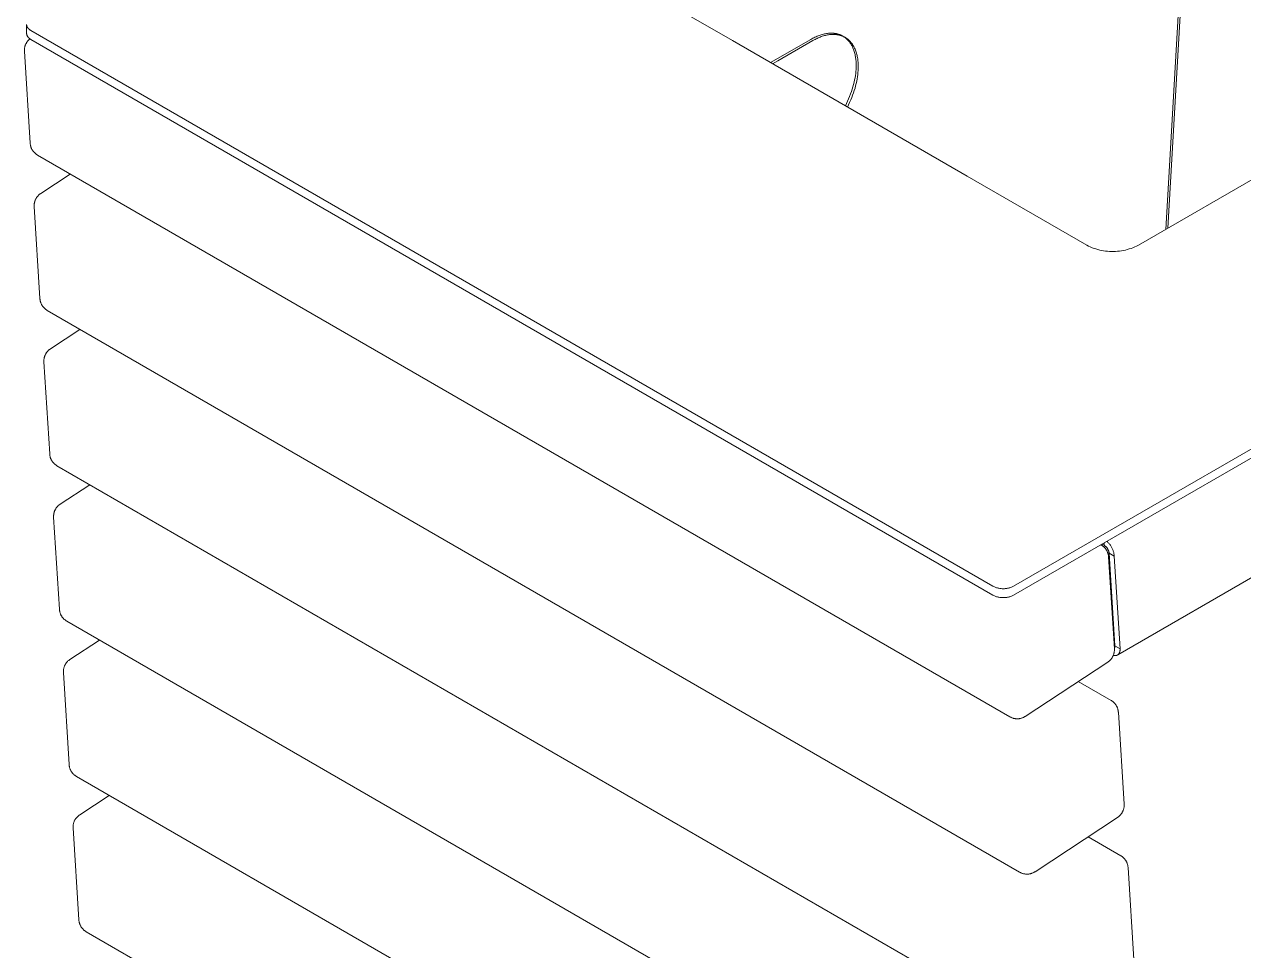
# Model space of a CAD drawing. Header units: inches. Extents: x 7 to 162, y -1 to 92.
# Drawn here: x 107.97 to 121.1, y 60.6 to 70.57 of the extents above; entities that cross this region are included whole.
import ezdxf

# ---------------------------------------------------------------- set-up
doc = ezdxf.new("R2010")
doc.units = ezdxf.units.IN
doc.layers.add('ZANO_R', color=7, linetype='Continuous', lineweight=0)

msp = doc.modelspace()

# ---------------------------------------------------------------- linework, layer by layer
at = {"layer": 'ZANO_R'}
for p, q in [((120.25793, 68.3645), (120.59722, 74.16309)), ((120.28026, 68.37739), (120.61809, 74.15104)), ((118.61954, 64.52502), (131.57378, 72.00112)), ((118.61952, 64.42853), (131.57377, 71.90463)), ((125.25542, 71.24863), (119.96343, 68.19454)), ((115.59057, 70.39766), (114.39291, 71.08913)), ((107.98939, 70.47489), (107.9894, 70.57139)), ((107.98942, 70.57256), (107.9894, 70.57139)), ((107.9894, 70.57139), (107.98942, 70.57021)), ((107.98942, 70.57021), (107.98946, 70.56903)), ((107.98946, 70.56903), (107.98952, 70.56786)), ((107.98952, 70.56786), (107.98961, 70.56668)), ((107.98961, 70.56668), (107.98973, 70.56551)), ((107.98973, 70.56551), (107.98988, 70.56433)), ((107.98988, 70.56433), (107.99005, 70.56316)), ((107.99005, 70.56316), (107.99024, 70.56199)), ((107.99024, 70.56199), (107.99047, 70.56083)), ((107.99047, 70.56083), (107.99072, 70.55966)), ((107.99072, 70.55966), (107.99099, 70.5585)), ((107.99099, 70.5585), (107.99129, 70.55734)), ((107.99129, 70.55734), (107.99162, 70.55619)), ((107.99162, 70.55619), (107.99197, 70.55504)), ((107.99197, 70.55504), (107.99234, 70.55389)), ((107.99234, 70.55389), (107.99275, 70.55275)), ((107.99275, 70.55275), (107.99317, 70.55161)), ((107.99317, 70.55161), (107.99362, 70.55048)), ((107.99362, 70.55048), (107.9941, 70.54935)), ((107.9941, 70.54935), (107.9946, 70.54823)), ((107.9946, 70.54823), (107.99512, 70.54711)), ((107.99512, 70.54711), (107.99566, 70.546)), ((107.99566, 70.546), (107.99623, 70.5449)), ((107.99623, 70.5449), (107.99683, 70.5438)), ((107.99683, 70.5438), (107.99744, 70.5427)), ((107.99744, 70.5427), (107.99808, 70.54162)), ((107.99808, 70.54162), (107.99874, 70.54054)), ((107.99874, 70.54054), (107.99942, 70.53947)), ((107.99942, 70.53947), (108.00085, 70.53735)), ((108.00085, 70.53735), (108.00236, 70.53526)), ((108.00236, 70.53526), (108.00396, 70.53321)), ((108.00396, 70.53321), (108.00563, 70.53119)), ((108.00563, 70.53119), (108.00738, 70.5292)), ((108.00738, 70.5292), (108.0092, 70.52725)), ((108.0092, 70.52725), (108.01108, 70.52534)), ((108.01108, 70.52534), (108.01304, 70.52347)), ((108.01304, 70.52347), (108.01506, 70.52164)), ((108.01506, 70.52164), (108.01714, 70.51985)), ((108.01714, 70.51985), (108.01927, 70.5181)), ((108.01927, 70.5181), (108.02146, 70.51639)), ((108.02146, 70.51639), (108.0237, 70.51473)), ((108.0237, 70.51473), (108.02599, 70.51311)), ((108.02599, 70.51311), (108.02832, 70.51153)), ((108.02832, 70.51153), (108.03069, 70.51)), ((107.98939, 70.47489), (107.98971, 70.47215)), ((107.98967, 70.37639), (107.99264, 70.38096)), ((107.98971, 70.47215), (107.99013, 70.46942)), ((107.99013, 70.46942), (107.99064, 70.4667)), ((107.99064, 70.4667), (107.99125, 70.46401)), ((107.99125, 70.46401), (107.99195, 70.46134)), ((107.99195, 70.46134), (107.99275, 70.45869)), ((107.99264, 70.38096), (107.99576, 70.38542)), ((107.99275, 70.45869), (107.99363, 70.45608)), ((107.99363, 70.45608), (107.99461, 70.45349)), ((107.99461, 70.45349), (107.99568, 70.45094)), ((107.99568, 70.45094), (107.99683, 70.44843)), ((107.99576, 70.38542), (107.99904, 70.38976)), ((107.99683, 70.44843), (107.99807, 70.44597)), ((107.99807, 70.44597), (107.9994, 70.44354)), ((107.99904, 70.38976), (108.00246, 70.39399)), ((107.9994, 70.44354), (108.00081, 70.44117)), ((108.00081, 70.44117), (108.0023, 70.43884)), ((108.0023, 70.43884), (108.00387, 70.43657)), ((108.00246, 70.39399), (108.00603, 70.39811)), ((108.00387, 70.43657), (108.00552, 70.43435)), ((108.00552, 70.43435), (108.00724, 70.4322)), ((108.00603, 70.39811), (108.00974, 70.40209)), ((108.00724, 70.4322), (108.00904, 70.4301)), ((108.00904, 70.4301), (108.01091, 70.42807)), ((108.00974, 70.40209), (108.01358, 70.40595)), ((108.01091, 70.42807), (108.01285, 70.4261)), ((108.01285, 70.4261), (108.01486, 70.42421)), ((108.01358, 70.40595), (108.01755, 70.40967)), ((108.01486, 70.42421), (108.01693, 70.42238)), ((108.01693, 70.42238), (108.01907, 70.42063)), ((108.01755, 70.40967), (108.02165, 70.41325)), ((108.01907, 70.42063), (108.02126, 70.41895)), ((108.02126, 70.41895), (108.02352, 70.41735)), ((108.02165, 70.41325), (108.02587, 70.41668)), ((108.02352, 70.41735), (108.02582, 70.41583)), ((108.02582, 70.41583), (108.02818, 70.41439)), ((108.02818, 70.41439), (108.03059, 70.41303)), ((108.03059, 70.41303), (108.03304, 70.41176)), ((108.03069, 70.51), (108.0331, 70.50851)), ((108.03304, 70.41176), (108.03553, 70.41058)), ((108.0331, 70.50851), (108.03555, 70.50707)), ((108.03553, 70.41058), (118.3967, 64.42855)), ((108.03555, 70.50707), (118.39672, 64.52505)), ((115.59057, 70.39766), (118.12038, 68.93707)), ((116.43634, 70.41107), (116.00184, 70.16021)), ((116.45862, 70.39821), (116.07984, 70.17952)), ((116.44716, 70.41718), (116.43634, 70.41107)), ((116.45807, 70.42306), (116.44716, 70.41718)), ((116.46907, 70.4287), (116.45807, 70.42306)), ((116.46944, 70.40432), (116.45862, 70.39821)), ((116.48014, 70.43408), (116.46907, 70.4287)), ((116.48035, 70.4102), (116.46944, 70.40432)), ((116.49128, 70.43921), (116.48014, 70.43408)), ((116.49135, 70.41583), (116.48035, 70.4102)), ((116.50248, 70.44405), (116.49128, 70.43921)), ((116.50242, 70.42122), (116.49135, 70.41583)), ((116.51356, 70.42634), (116.50242, 70.42122)), ((116.51374, 70.44862), (116.50248, 70.44405)), ((116.52477, 70.43119), (116.51356, 70.42634)), ((116.52503, 70.45288), (116.51374, 70.44862)), ((116.53602, 70.43575), (116.52477, 70.43119)), ((116.53637, 70.45684), (116.52503, 70.45288)), ((116.54732, 70.44002), (116.53602, 70.43575)), ((116.54772, 70.46049), (116.53637, 70.45684)), ((116.55865, 70.44398), (116.54732, 70.44002)), ((116.55909, 70.4638), (116.54772, 70.46049)), ((116.57, 70.44762), (116.55865, 70.44398)), ((116.57046, 70.46678), (116.55909, 70.4638)), ((116.58137, 70.45094), (116.57, 70.44762)), ((116.58182, 70.46941), (116.57046, 70.46678)), ((116.59274, 70.45392), (116.58137, 70.45094)), ((116.59317, 70.47169), (116.58182, 70.46941)), ((116.60411, 70.45655), (116.59274, 70.45392)), ((116.60448, 70.4736), (116.59317, 70.47169)), ((116.61545, 70.45883), (116.60411, 70.45655)), ((116.61576, 70.47514), (116.60448, 70.4736)), ((116.62677, 70.46074), (116.61545, 70.45883)), ((116.62698, 70.4763), (116.61576, 70.47514)), ((116.63804, 70.46228), (116.62677, 70.46074)), ((116.63814, 70.47708), (116.62698, 70.4763)), ((116.64926, 70.46344), (116.63804, 70.46228)), ((116.64369, 70.47732), (116.63814, 70.47708)), ((116.64922, 70.47746), (116.64369, 70.47732)), ((116.65473, 70.47751), (116.64922, 70.47746)), ((116.66042, 70.46422), (116.64926, 70.46344)), ((116.66021, 70.47745), (116.65473, 70.47751)), ((116.66567, 70.47729), (116.66021, 70.47745)), ((116.66597, 70.46446), (116.66042, 70.46422)), ((116.6711, 70.47703), (116.66567, 70.47729)), ((116.6715, 70.4646), (116.66597, 70.46446)), ((116.67651, 70.47667), (116.6711, 70.47703)), ((116.67701, 70.46464), (116.6715, 70.4646)), ((116.68189, 70.47621), (116.67651, 70.47667)), ((116.68249, 70.46458), (116.67701, 70.46464)), ((116.68723, 70.47564), (116.68189, 70.47621)), ((116.68795, 70.46443), (116.68249, 70.46458)), ((116.69254, 70.47497), (116.68723, 70.47564)), ((116.69339, 70.46417), (116.68795, 70.46443)), ((116.69782, 70.4742), (116.69254, 70.47497)), ((116.69879, 70.4638), (116.69339, 70.46417)), ((116.70306, 70.47332), (116.69782, 70.4742)), ((116.70417, 70.46334), (116.69879, 70.4638)), ((116.70827, 70.47234), (116.70306, 70.47332)), ((116.70951, 70.46278), (116.70417, 70.46334)), ((116.71344, 70.47126), (116.70827, 70.47234)), ((116.71482, 70.46211), (116.70951, 70.46278)), ((116.71857, 70.47007), (116.71344, 70.47126)), ((116.7201, 70.46133), (116.71482, 70.46211)), ((116.72365, 70.46878), (116.71857, 70.47007)), ((116.72535, 70.46046), (116.7201, 70.46133)), ((116.7287, 70.46738), (116.72365, 70.46878)), ((116.73055, 70.45948), (116.72535, 70.46046)), ((116.7337, 70.46588), (116.7287, 70.46738)), ((116.73572, 70.45839), (116.73055, 70.45948)), ((116.73865, 70.46428), (116.7337, 70.46588)), ((116.74085, 70.45721), (116.73572, 70.45839)), ((116.74356, 70.46257), (116.73865, 70.46428)), ((116.74593, 70.45592), (116.74085, 70.45721)), ((116.74842, 70.46076), (116.74356, 70.46257)), ((116.75098, 70.45452), (116.74593, 70.45592)), ((116.75324, 70.45885), (116.74842, 70.46076)), ((116.75598, 70.45302), (116.75098, 70.45452)), ((116.758, 70.45683), (116.75324, 70.45885)), ((116.76094, 70.45142), (116.75598, 70.45302)), ((116.76271, 70.45471), (116.758, 70.45683)), ((116.76584, 70.44971), (116.76094, 70.45142)), ((116.76736, 70.45249), (116.76271, 70.45471)), ((116.77071, 70.4479), (116.76584, 70.44971)), ((116.77196, 70.45017), (116.76736, 70.45249)), ((116.77552, 70.44598), (116.77071, 70.4479)), ((116.77651, 70.44774), (116.77196, 70.45017)), ((116.78028, 70.44397), (116.77552, 70.44598)), ((116.781, 70.44521), (116.77651, 70.44774)), ((116.78499, 70.44185), (116.78028, 70.44397)), ((116.78964, 70.43962), (116.78499, 70.44185)), ((116.79425, 70.4373), (116.78964, 70.43962)), ((116.79608, 70.43571), (116.79196, 70.43847)), ((116.79879, 70.43488), (116.79425, 70.4373)), ((116.80014, 70.43286), (116.79608, 70.43571)), ((116.80328, 70.43235), (116.79879, 70.43488)), ((116.80414, 70.42993), (116.80014, 70.43286)), ((116.80771, 70.42972), (116.80328, 70.43235)), ((116.80809, 70.4269), (116.80414, 70.42993)), ((116.81209, 70.427), (116.80771, 70.42972)), ((116.81197, 70.42379), (116.80809, 70.4269)), ((116.8158, 70.42058), (116.81197, 70.42379)), ((116.8164, 70.42418), (116.81209, 70.427)), ((116.81956, 70.4173), (116.8158, 70.42058)), ((116.82065, 70.42125), (116.8164, 70.42418)), ((116.82326, 70.41393), (116.81956, 70.4173)), ((116.82484, 70.41824), (116.82065, 70.42125)), ((116.8269, 70.41047), (116.82326, 70.41393)), ((116.82897, 70.41512), (116.82484, 70.41824)), ((116.83048, 70.40693), (116.8269, 70.41047)), ((116.83304, 70.41191), (116.82897, 70.41512)), ((116.83399, 70.40331), (116.83048, 70.40693)), ((116.83703, 70.40861), (116.83304, 70.41191)), ((116.83744, 70.39961), (116.83399, 70.40331)), ((116.84097, 70.40521), (116.83703, 70.40861)), ((116.84083, 70.39583), (116.83744, 70.39961)), ((116.84415, 70.39197), (116.84083, 70.39583)), ((116.84483, 70.40172), (116.84097, 70.40521)), ((116.8474, 70.38803), (116.84415, 70.39197)), ((116.84863, 70.39814), (116.84483, 70.40172)), ((116.85058, 70.38402), (116.8474, 70.38803)), ((116.85236, 70.39447), (116.84863, 70.39814)), ((116.8537, 70.37993), (116.85058, 70.38402)), ((116.85603, 70.39071), (116.85236, 70.39447)), ((116.85676, 70.37577), (116.8537, 70.37993)), ((116.85962, 70.38686), (116.85603, 70.39071)), ((116.86314, 70.38293), (116.85962, 70.38686)), ((116.86659, 70.37891), (116.86314, 70.38293)), ((107.96567, 70.29381), (107.9658, 70.29926)), ((107.96573, 70.28837), (107.96567, 70.29381)), ((107.96598, 70.28293), (107.96573, 70.28837)), ((107.9658, 70.29926), (107.96612, 70.30469)), ((108.02815, 69.29217), (107.96598, 70.28293)), ((107.96612, 70.30469), (107.96662, 70.31011)), ((107.96662, 70.31011), (107.96731, 70.31551)), ((107.96731, 70.31551), (107.96819, 70.32088)), ((107.96819, 70.32088), (107.96925, 70.32622)), ((107.96925, 70.32622), (107.9705, 70.33152)), ((107.9705, 70.33152), (107.97193, 70.33677)), ((107.97193, 70.33677), (107.97354, 70.34197)), ((107.97354, 70.34197), (107.97533, 70.34711)), ((107.97533, 70.34711), (107.97729, 70.35219)), ((107.97729, 70.35219), (107.97943, 70.3572)), ((107.97943, 70.3572), (107.98174, 70.36213)), ((107.98174, 70.36213), (107.98422, 70.36697)), ((107.98422, 70.36697), (107.98686, 70.37173)), ((107.98686, 70.37173), (107.98967, 70.37639)), ((116.85974, 70.37154), (116.85676, 70.37577)), ((116.86266, 70.36723), (116.85974, 70.37154)), ((116.86551, 70.36285), (116.86266, 70.36723)), ((116.86828, 70.35841), (116.86551, 70.36285)), ((116.86997, 70.37481), (116.86659, 70.37891)), ((116.87099, 70.3539), (116.86828, 70.35841)), ((116.87328, 70.37062), (116.86997, 70.37481)), ((116.87364, 70.34932), (116.87099, 70.3539)), ((116.87652, 70.36635), (116.87328, 70.37062)), ((116.87871, 70.33998), (116.87364, 70.34932)), ((116.87968, 70.36201), (116.87652, 70.36635)), ((116.88351, 70.33039), (116.87871, 70.33998)), ((116.88277, 70.35759), (116.87968, 70.36201)), ((116.88578, 70.35309), (116.88277, 70.35759)), ((116.88802, 70.32057), (116.88351, 70.33039)), ((116.88873, 70.34851), (116.88578, 70.35309)), ((116.89226, 70.31052), (116.88802, 70.32057)), ((116.89159, 70.34386), (116.88873, 70.34851)), ((116.89438, 70.33914), (116.89159, 70.34386)), ((116.89622, 70.30027), (116.89226, 70.31052)), ((116.8971, 70.33435), (116.89438, 70.33914)), ((116.8999, 70.28982), (116.89622, 70.30027)), ((116.89974, 70.32949), (116.8971, 70.33435)), ((116.90231, 70.32456), (116.89974, 70.32949)), ((116.90331, 70.27918), (116.8999, 70.28982)), ((116.90722, 70.31451), (116.90231, 70.32456)), ((116.90644, 70.26838), (116.90331, 70.27918)), ((116.9093, 70.25741), (116.90644, 70.26838)), ((116.91182, 70.30421), (116.90722, 70.31451)), ((116.91189, 70.24629), (116.9093, 70.25741)), ((116.91612, 70.29368), (116.91182, 70.30421)), ((116.92013, 70.28292), (116.91612, 70.29368)), ((116.92383, 70.27196), (116.92013, 70.28292)), ((116.92723, 70.2608), (116.92383, 70.27196)), ((116.93034, 70.24946), (116.92723, 70.2608)), ((116.93315, 70.23796), (116.93034, 70.24946)), ((116.02412, 70.14735), (116.07984, 70.17952)), ((116.91421, 70.23504), (116.91189, 70.24629)), ((116.91627, 70.22367), (116.91421, 70.23504)), ((116.91806, 70.21218), (116.91627, 70.22367)), ((116.91961, 70.2006), (116.91806, 70.21218)), ((116.9209, 70.18893), (116.91961, 70.2006)), ((116.92194, 70.17718), (116.9209, 70.18893)), ((116.92275, 70.16537), (116.92194, 70.17718)), ((116.92332, 70.15351), (116.92275, 70.16537)), ((116.92365, 70.1416), (116.92332, 70.15351)), ((116.92345, 70.10922), (116.92376, 70.12966)), ((116.92376, 70.12966), (116.92365, 70.1416)), ((116.93567, 70.2263), (116.93315, 70.23796)), ((116.93791, 70.21451), (116.93567, 70.2263)), ((116.93986, 70.20259), (116.93791, 70.21451)), ((116.94154, 70.19057), (116.93986, 70.20259)), ((116.94294, 70.17844), (116.94154, 70.19057)), ((116.94407, 70.16623), (116.94294, 70.17844)), ((116.94495, 70.15395), (116.94407, 70.16623)), ((116.94556, 70.14161), (116.94495, 70.15395)), ((116.94592, 70.12922), (116.94556, 70.14161)), ((116.94573, 70.09636), (116.94604, 70.1168)), ((116.94604, 70.1168), (116.94592, 70.12922)), ((130.76168, 70.14944), (119.74018, 63.78618)), ((116.90709, 69.9741), (116.91165, 69.99796)), ((116.91165, 69.99796), (116.91544, 70.02133)), ((116.91544, 70.02133), (116.9185, 70.04417)), ((116.9185, 70.04417), (116.92084, 70.06645)), ((116.92084, 70.06645), (116.92248, 70.08815)), ((116.92248, 70.08815), (116.92345, 70.10922)), ((116.93393, 69.98509), (116.93773, 70.00846)), ((116.93773, 70.00846), (116.94079, 70.03131)), ((116.94079, 70.03131), (116.94312, 70.05359)), ((116.94312, 70.05359), (116.94476, 70.07528)), ((116.94476, 70.07528), (116.94573, 70.09636)), ((116.87262, 69.84916), (116.88109, 69.87473)), ((116.88109, 69.87473), (116.88877, 69.90006)), ((116.88877, 69.90006), (116.89566, 69.9251)), ((116.8949, 69.8363), (116.90337, 69.86187)), ((116.89566, 69.9251), (116.90177, 69.9498)), ((116.90177, 69.9498), (116.90709, 69.9741)), ((116.90337, 69.86187), (116.91105, 69.8872)), ((116.91105, 69.8872), (116.91795, 69.91224)), ((116.91795, 69.91224), (116.92405, 69.93694)), ((116.92405, 69.93694), (116.92937, 69.96124)), ((116.92937, 69.96124), (116.93393, 69.98509)), ((116.83101, 69.74583), (116.80705, 69.69533)), ((116.85329, 69.73296), (116.82881, 69.68276)), ((116.83101, 69.74583), (116.84255, 69.77169)), ((116.84255, 69.77169), (116.85334, 69.79758)), ((116.85329, 69.73296), (116.86483, 69.75883)), ((116.85334, 69.79758), (116.86337, 69.82343)), ((116.86337, 69.82343), (116.87262, 69.84916)), ((116.86483, 69.75883), (116.87562, 69.78472)), ((116.87562, 69.78472), (116.88565, 69.81056)), ((116.88565, 69.81056), (116.8949, 69.8363)), ((108.02858, 69.28684), (108.02815, 69.29217)), ((108.02918, 69.28153), (108.02858, 69.28684)), ((108.02997, 69.27623), (108.02918, 69.28153)), ((108.03093, 69.27097), (108.02997, 69.27623)), ((108.03208, 69.26575), (108.03093, 69.27097)), ((108.0334, 69.26057), (108.03208, 69.26575)), ((108.03489, 69.25543), (108.0334, 69.26057)), ((108.03656, 69.25035), (108.03489, 69.25543)), ((108.0384, 69.24533), (108.03656, 69.25035)), ((108.04041, 69.24037), (108.0384, 69.24533)), ((108.04259, 69.23548), (108.04041, 69.24037)), ((108.04493, 69.23067), (108.04259, 69.23548)), ((108.04743, 69.22595), (108.04493, 69.23067)), ((108.0501, 69.22131), (108.04743, 69.22595)), ((108.05291, 69.21676), (108.0501, 69.22131)), ((108.05588, 69.21231), (108.05291, 69.21676)), ((108.059, 69.20797), (108.05588, 69.21231)), ((108.06227, 69.20373), (108.059, 69.20797)), ((108.06568, 69.19961), (108.06227, 69.20373)), ((108.06922, 69.19561), (108.06568, 69.19961)), ((108.0729, 69.19172), (108.06922, 69.19561)), ((108.07671, 69.18797), (108.0729, 69.19172)), ((108.08065, 69.18435), (108.07671, 69.18797)), ((108.0847, 69.18086), (108.08065, 69.18435)), ((108.08887, 69.17751), (108.0847, 69.18086)), ((108.09316, 69.17431), (108.08887, 69.17751)), ((108.09754, 69.17125), (108.09316, 69.17431)), ((108.10203, 69.16834), (108.09754, 69.17125)), ((108.10662, 69.16559), (108.10203, 69.16834)), ((118.5792, 63.11924), (108.10662, 69.16559)), ((108.14153, 68.7525), (108.45958, 68.96181)), ((119.40637, 68.19461), (118.12038, 68.93707)), ((108.07812, 68.66902), (108.07983, 68.67408)), ((108.07983, 68.67408), (108.08172, 68.67907)), ((108.08172, 68.67907), (108.08378, 68.68401)), ((108.08378, 68.68401), (108.086, 68.68887)), ((108.086, 68.68887), (108.08839, 68.69365)), ((108.08839, 68.69365), (108.09094, 68.69834)), ((108.09094, 68.69834), (108.09364, 68.70295)), ((108.09364, 68.70295), (108.0965, 68.70747)), ((108.0965, 68.70747), (108.09951, 68.71188)), ((108.09951, 68.71188), (108.10267, 68.71619)), ((108.10267, 68.71619), (108.10598, 68.72039)), ((108.10598, 68.72039), (108.10942, 68.72447)), ((108.10942, 68.72447), (108.113, 68.72844)), ((108.113, 68.72844), (108.11672, 68.73228)), ((108.11672, 68.73228), (108.12056, 68.736)), ((108.12056, 68.736), (108.12452, 68.73958)), ((108.12452, 68.73958), (108.12861, 68.74303)), ((108.12861, 68.74303), (108.13281, 68.74633)), ((108.13281, 68.74633), (108.13712, 68.74949)), ((108.13712, 68.74949), (108.14153, 68.7525)), ((108.07059, 68.6217), (108.07071, 68.62705)), ((108.07065, 68.61636), (108.07059, 68.6217)), ((108.07089, 68.61102), (108.07065, 68.61636)), ((108.07071, 68.62705), (108.071, 68.63238)), ((108.13307, 67.62026), (108.07089, 68.61102)), ((108.071, 68.63238), (108.07148, 68.6377)), ((108.07148, 68.6377), (108.07215, 68.64301)), ((108.07215, 68.64301), (108.07298, 68.64828)), ((108.07298, 68.64828), (108.074, 68.65353)), ((108.074, 68.65353), (108.0752, 68.65874)), ((108.0752, 68.65874), (108.07657, 68.6639)), ((108.07657, 68.6639), (108.07812, 68.66902)), ((119.42563, 68.18525), (119.40637, 68.19461)), ((119.4452, 68.17658), (119.42563, 68.18525)), ((119.46506, 68.16858), (119.4452, 68.17658)), ((119.48519, 68.16129), (119.46506, 68.16858)), ((119.50556, 68.15469), (119.48519, 68.16129)), ((119.52614, 68.14881), (119.50556, 68.15469)), ((119.54692, 68.14365), (119.52614, 68.14881)), ((119.84365, 68.14878), (119.82287, 68.14362)), ((119.86424, 68.15465), (119.84365, 68.14878)), ((119.8846, 68.16124), (119.86424, 68.15465)), ((119.90473, 68.16853), (119.8846, 68.16124)), ((119.92459, 68.17652), (119.90473, 68.16853)), ((119.94417, 68.18519), (119.92459, 68.17652)), ((119.96343, 68.19454), (119.94417, 68.18519)), ((119.56786, 68.13922), (119.54692, 68.14365)), ((119.58894, 68.13551), (119.56786, 68.13922)), ((119.61015, 68.13254), (119.58894, 68.13551)), ((119.63144, 68.13031), (119.61015, 68.13254)), ((119.65279, 68.12882), (119.63144, 68.13031)), ((119.67419, 68.12807), (119.65279, 68.12882)), ((119.6956, 68.12807), (119.67419, 68.12807)), ((119.71699, 68.12881), (119.6956, 68.12807)), ((119.73835, 68.1303), (119.71699, 68.12881)), ((119.75964, 68.13252), (119.73835, 68.1303)), ((119.78084, 68.13549), (119.75964, 68.13252)), ((119.80193, 68.13919), (119.78084, 68.13549)), ((119.82287, 68.14362), (119.80193, 68.13919)), ((108.13349, 67.61493), (108.13307, 67.62026)), ((108.1341, 67.60961), (108.13349, 67.61493)), ((108.13489, 67.60432), (108.1341, 67.60961)), ((108.13585, 67.59906), (108.13489, 67.60432)), ((108.13699, 67.59384), (108.13585, 67.59906)), ((108.13831, 67.58865), (108.13699, 67.59384)), ((108.13981, 67.58352), (108.13831, 67.58865)), ((108.14148, 67.57844), (108.13981, 67.58352)), ((108.14332, 67.57341), (108.14148, 67.57844)), ((108.14533, 67.56846), (108.14332, 67.57341)), ((108.14751, 67.56357), (108.14533, 67.56846)), ((108.14985, 67.55876), (108.14751, 67.56357)), ((108.15235, 67.55404), (108.14985, 67.55876)), ((108.15501, 67.5494), (108.15235, 67.55404)), ((108.15783, 67.54485), (108.15501, 67.5494)), ((108.1608, 67.5404), (108.15783, 67.54485)), ((108.16392, 67.53606), (108.1608, 67.5404)), ((108.16719, 67.53182), (108.16392, 67.53606)), ((108.17059, 67.5277), (108.16719, 67.53182)), ((108.17414, 67.52369), (108.17059, 67.5277)), ((108.17782, 67.51981), (108.17414, 67.52369)), ((108.18163, 67.51606), (108.17782, 67.51981)), ((108.18556, 67.51243), (108.18163, 67.51606)), ((108.18962, 67.50895), (108.18556, 67.51243)), ((108.19379, 67.5056), (108.18962, 67.50895)), ((108.19807, 67.50239), (108.19379, 67.5056)), ((108.20246, 67.49934), (108.19807, 67.50239)), ((108.20695, 67.49643), (108.20246, 67.49934)), ((108.21154, 67.49368), (108.20695, 67.49643)), ((118.68411, 61.44733), (108.21154, 67.49368)), ((108.24644, 67.08059), (108.56449, 67.2899)), ((108.17592, 66.96047), (108.1764, 66.96579)), ((108.1764, 66.96579), (108.17706, 66.97109)), ((108.17706, 66.97109), (108.1779, 66.97637)), ((108.1779, 66.97637), (108.17892, 66.98162)), ((108.17892, 66.98162), (108.18011, 66.98682)), ((108.18011, 66.98682), (108.18149, 66.99199)), ((108.18149, 66.99199), (108.18303, 66.9971)), ((108.18303, 66.9971), (108.18475, 67.00216)), ((108.18475, 67.00216), (108.18664, 67.00716)), ((108.18664, 67.00716), (108.1887, 67.01209)), ((108.1887, 67.01209), (108.19092, 67.01695)), ((108.19092, 67.01695), (108.19331, 67.02173)), ((108.19331, 67.02173), (108.19585, 67.02643)), ((108.19585, 67.02643), (108.19856, 67.03104)), ((108.19856, 67.03104), (108.20142, 67.03555)), ((108.20142, 67.03555), (108.20443, 67.03997)), ((108.20443, 67.03997), (108.20759, 67.04428)), ((108.20759, 67.04428), (108.21089, 67.04848)), ((108.21089, 67.04848), (108.21434, 67.05256)), ((108.21434, 67.05256), (108.21792, 67.05653)), ((108.21792, 67.05653), (108.22163, 67.06037)), ((108.22163, 67.06037), (108.22547, 67.06409)), ((108.22547, 67.06409), (108.22944, 67.06767)), ((108.22944, 67.06767), (108.23352, 67.07111)), ((108.23352, 67.07111), (108.23772, 67.07442)), ((108.23772, 67.07442), (108.24203, 67.07758)), ((108.24203, 67.07758), (108.24644, 67.08059)), ((108.1755, 66.94979), (108.17562, 66.95513)), ((108.17557, 66.94445), (108.1755, 66.94979)), ((108.17581, 66.93911), (108.17557, 66.94445)), ((108.17562, 66.95513), (108.17592, 66.96047)), ((108.23798, 65.94835), (108.17581, 66.93911)), ((108.23841, 65.94302), (108.23798, 65.94835)), ((108.23902, 65.9377), (108.23841, 65.94302)), ((108.2398, 65.93241), (108.23902, 65.9377)), ((108.24077, 65.92715), (108.2398, 65.93241)), ((108.24191, 65.92192), (108.24077, 65.92715)), ((108.24323, 65.91674), (108.24191, 65.92192)), ((108.24473, 65.91161), (108.24323, 65.91674)), ((108.2464, 65.90652), (108.24473, 65.91161)), ((108.24824, 65.9015), (108.2464, 65.90652)), ((108.25025, 65.89654), (108.24824, 65.9015)), ((108.25242, 65.89166), (108.25025, 65.89654)), ((108.25476, 65.88685), (108.25242, 65.89166)), ((108.25727, 65.88212), (108.25476, 65.88685)), ((108.25993, 65.87748), (108.25727, 65.88212)), ((108.26275, 65.87294), (108.25993, 65.87748)), ((108.26572, 65.86849), (108.26275, 65.87294)), ((108.26884, 65.86415), (108.26572, 65.86849)), ((108.2721, 65.85991), (108.26884, 65.86415)), ((108.27551, 65.85579), (108.2721, 65.85991)), ((108.27906, 65.85178), (108.27551, 65.85579)), ((108.28274, 65.8479), (108.27906, 65.85178)), ((108.28655, 65.84415), (108.28274, 65.8479)), ((108.29048, 65.84052), (108.28655, 65.84415)), ((108.29454, 65.83703), (108.29048, 65.84052)), ((108.29871, 65.83369), (108.29454, 65.83703)), ((108.30299, 65.83048), (108.29871, 65.83369)), ((108.30738, 65.82742), (108.30299, 65.83048)), ((108.31187, 65.82452), (108.30738, 65.82742)), ((108.31645, 65.82177), (108.31187, 65.82452)), ((118.78903, 59.77542), (108.31645, 65.82177)), ((108.35136, 65.40868), (108.66941, 65.61799)), ((108.32655, 65.38846), (108.33039, 65.39217)), ((108.33039, 65.39217), (108.33436, 65.39576)), ((108.33436, 65.39576), (108.33844, 65.3992)), ((108.33844, 65.3992), (108.34264, 65.40251)), ((108.34264, 65.40251), (108.34695, 65.40567)), ((108.34695, 65.40567), (108.35136, 65.40868)), ((108.28042, 65.27788), (108.28054, 65.28322)), ((108.28048, 65.27254), (108.28042, 65.27788)), ((108.28073, 65.2672), (108.28048, 65.27254)), ((108.28054, 65.28322), (108.28084, 65.28856)), ((108.3429, 64.27643), (108.28073, 65.2672)), ((108.28084, 65.28856), (108.28132, 65.29388)), ((108.28132, 65.29388), (108.28198, 65.29918)), ((108.28198, 65.29918), (108.28282, 65.30446)), ((108.28282, 65.30446), (108.28384, 65.3097)), ((108.28384, 65.3097), (108.28503, 65.31491)), ((108.28503, 65.31491), (108.2864, 65.32008)), ((108.2864, 65.32008), (108.28795, 65.32519)), ((108.28795, 65.32519), (108.28967, 65.33025)), ((108.28967, 65.33025), (108.29156, 65.33525)), ((108.29156, 65.33525), (108.29361, 65.34018)), ((108.29361, 65.34018), (108.29584, 65.34504)), ((108.29584, 65.34504), (108.29822, 65.34982)), ((108.29822, 65.34982), (108.30077, 65.35452)), ((108.30077, 65.35452), (108.30348, 65.35913)), ((108.30348, 65.35913), (108.30634, 65.36364)), ((108.30634, 65.36364), (108.30935, 65.36806)), ((108.30935, 65.36806), (108.31251, 65.37237)), ((108.31251, 65.37237), (108.31581, 65.37656)), ((108.31581, 65.37656), (108.31926, 65.38065)), ((108.31926, 65.38065), (108.32284, 65.38462)), ((108.32284, 65.38462), (108.32655, 65.38846)), ((119.62405, 65.00826), (119.6299, 65.00289)), ((119.6299, 65.00289), (119.63557, 64.99732)), ((119.63557, 64.99732), (119.64105, 64.99156)), ((119.55902, 64.97073), (119.5637, 64.96803)), ((119.5637, 64.96803), (119.56828, 64.96527)), ((119.56828, 64.96527), (119.57277, 64.96237)), ((119.59385, 64.96551), (119.57192, 64.97817)), ((119.57277, 64.96237), (119.57716, 64.95931)), ((119.57716, 64.95931), (119.58144, 64.9561)), ((119.58144, 64.9561), (119.58561, 64.95276)), ((119.58561, 64.95276), (119.58967, 64.94927)), ((119.58967, 64.94927), (119.5936, 64.94564)), ((119.5936, 64.94564), (119.59741, 64.94189)), ((119.59385, 64.96551), (119.59385, 64.99083)), ((119.59713, 64.96348), (119.59385, 64.96551)), ((119.60033, 64.96133), (119.59713, 64.96348)), ((119.59741, 64.94189), (119.60109, 64.93801)), ((119.60346, 64.95907), (119.60033, 64.96133)), ((119.60109, 64.93801), (119.60464, 64.934)), ((119.60651, 64.95671), (119.60346, 64.95907)), ((119.60464, 64.934), (119.60805, 64.92988)), ((119.60947, 64.95424), (119.60651, 64.95671)), ((119.60805, 64.92988), (119.61131, 64.92564)), ((119.61235, 64.95167), (119.60947, 64.95424)), ((119.61131, 64.92564), (119.61443, 64.9213)), ((119.61513, 64.94901), (119.61235, 64.95167)), ((119.61443, 64.9213), (119.6174, 64.91685)), ((119.61782, 64.94624), (119.61513, 64.94901)), ((119.6174, 64.91685), (119.62022, 64.91231)), ((119.62042, 64.94339), (119.61782, 64.94624)), ((119.62022, 64.91231), (119.62288, 64.90767)), ((119.62291, 64.94045), (119.62042, 64.94339)), ((119.62288, 64.90767), (119.62539, 64.90294)), ((119.6253, 64.93742), (119.62291, 64.94045)), ((119.62758, 64.93431), (119.6253, 64.93742)), ((119.62539, 64.90294), (119.62773, 64.89813)), ((119.62975, 64.93113), (119.62758, 64.93431)), ((119.62773, 64.89813), (119.6299, 64.89325)), ((119.63181, 64.92787), (119.62975, 64.93113)), ((119.6299, 64.89325), (119.63191, 64.88829)), ((119.63376, 64.92454), (119.63181, 64.92787)), ((119.63191, 64.88829), (119.63375, 64.88327)), ((119.63375, 64.88327), (119.63542, 64.87819)), ((119.63559, 64.92114), (119.63376, 64.92454)), ((119.63542, 64.87819), (119.63692, 64.87305)), ((119.6373, 64.91769), (119.63559, 64.92114)), ((119.63692, 64.87305), (119.63824, 64.86787)), ((119.63889, 64.91418), (119.6373, 64.91769)), ((119.63824, 64.86787), (119.63938, 64.86264)), ((119.64036, 64.91061), (119.63889, 64.91418)), ((119.6417, 64.907), (119.64036, 64.91061)), ((119.64105, 64.99156), (119.64633, 64.98563)), ((119.64292, 64.90334), (119.6417, 64.907)), ((119.64401, 64.89964), (119.64292, 64.90334)), ((119.64497, 64.8959), (119.64401, 64.89964)), ((119.6458, 64.89214), (119.64497, 64.8959)), ((119.6465, 64.88834), (119.6458, 64.89214)), ((119.64633, 64.98563), (119.65141, 64.97953)), ((119.64706, 64.88453), (119.6465, 64.88834)), ((119.64749, 64.8807), (119.64706, 64.88453)), ((119.64749, 64.8807), (119.7032, 64.84854)), ((119.71006, 63.88373), (119.64749, 64.8807)), ((119.65141, 64.97953), (119.65629, 64.97325)), ((119.65629, 64.97325), (119.66095, 64.96682)), ((119.66095, 64.96682), (119.6654, 64.96024)), ((119.6654, 64.96024), (119.66962, 64.95351)), ((119.66962, 64.95351), (119.67361, 64.94664)), ((119.67361, 64.94664), (119.67738, 64.93964)), ((119.67738, 64.93964), (119.6809, 64.93253)), ((119.6809, 64.93253), (119.68419, 64.92529)), ((119.68419, 64.92529), (119.68723, 64.91796)), ((119.68723, 64.91796), (119.69003, 64.91052)), ((119.69003, 64.91052), (119.69258, 64.90299)), ((119.69258, 64.90299), (119.69487, 64.89539)), ((119.69487, 64.89539), (119.69691, 64.88771)), ((119.69691, 64.88771), (119.69869, 64.87997)), ((119.69869, 64.87997), (119.70021, 64.87217)), ((119.70021, 64.87217), (119.70147, 64.86433)), ((119.63938, 64.86264), (119.64035, 64.85738)), ((119.64035, 64.85738), (119.64113, 64.85209)), ((119.64113, 64.85209), (119.64174, 64.84678)), ((119.64174, 64.84678), (119.64217, 64.84144)), ((119.64217, 64.84144), (119.70434, 63.85068)), ((119.70147, 64.86433), (119.70247, 64.85645)), ((119.70247, 64.85645), (119.7032, 64.84854)), ((119.7032, 64.84854), (119.76576, 63.85157)), ((118.39672, 64.52505), (118.40442, 64.52131)), ((118.40442, 64.52131), (118.41225, 64.51784)), ((118.41225, 64.51784), (118.42019, 64.51464)), ((118.42019, 64.51464), (118.42824, 64.51172)), ((118.42824, 64.51172), (118.43639, 64.50908)), ((118.43639, 64.50908), (118.44462, 64.50673)), ((118.44462, 64.50673), (118.45293, 64.50467)), ((118.45293, 64.50467), (118.46131, 64.50289)), ((118.46131, 64.50289), (118.46975, 64.50141)), ((118.46975, 64.50141), (118.47823, 64.50022)), ((118.47823, 64.50022), (118.48674, 64.49933)), ((118.48674, 64.49933), (118.49529, 64.49873)), ((118.49529, 64.49873), (118.50384, 64.49843)), ((118.50384, 64.49843), (118.51241, 64.49843)), ((118.51241, 64.49843), (118.52096, 64.49873)), ((118.52096, 64.49873), (118.52951, 64.49932)), ((118.52951, 64.49932), (118.53802, 64.50021)), ((118.53802, 64.50021), (118.5465, 64.5014)), ((118.5465, 64.5014), (118.55494, 64.50288)), ((118.55494, 64.50288), (118.56332, 64.50465)), ((118.56332, 64.50465), (118.57163, 64.50672)), ((118.57163, 64.50672), (118.57986, 64.50907)), ((118.57986, 64.50907), (118.58801, 64.5117)), ((118.58801, 64.5117), (118.59606, 64.51462)), ((118.59606, 64.51462), (118.60401, 64.51781)), ((118.60401, 64.51781), (118.61183, 64.52128)), ((118.61183, 64.52128), (118.61954, 64.52502)), ((118.3967, 64.42855), (118.4044, 64.42481)), ((118.4044, 64.42481), (118.41223, 64.42134)), ((118.41223, 64.42134), (118.42018, 64.41814)), ((118.42018, 64.41814), (118.42823, 64.41523)), ((118.42823, 64.41523), (118.43637, 64.41259)), ((118.43637, 64.41259), (118.44461, 64.41024)), ((118.44461, 64.41024), (118.45292, 64.40817)), ((118.45292, 64.40817), (118.46129, 64.4064)), ((118.46129, 64.4064), (118.46973, 64.40492)), ((118.46973, 64.40492), (118.47821, 64.40373)), ((118.47821, 64.40373), (118.48673, 64.40284)), ((118.48673, 64.40284), (118.49527, 64.40224)), ((118.49527, 64.40224), (118.50383, 64.40194)), ((118.50383, 64.40194), (118.51239, 64.40194)), ((118.51239, 64.40194), (118.52095, 64.40224)), ((118.52095, 64.40224), (118.52949, 64.40283)), ((118.52949, 64.40283), (118.53801, 64.40372)), ((118.53801, 64.40372), (118.54649, 64.40491)), ((118.54649, 64.40491), (118.55492, 64.40639)), ((118.55492, 64.40639), (118.5633, 64.40816)), ((118.5633, 64.40816), (118.57161, 64.41022)), ((118.57161, 64.41022), (118.57984, 64.41257)), ((118.57984, 64.41257), (118.58799, 64.41521)), ((118.58799, 64.41521), (118.59604, 64.41812)), ((118.59604, 64.41812), (118.60399, 64.42132)), ((118.60399, 64.42132), (118.61182, 64.42479)), ((118.61182, 64.42479), (118.61952, 64.42853)), ((108.34333, 64.2711), (108.3429, 64.27643)), ((108.34393, 64.26579), (108.34333, 64.2711)), ((108.34472, 64.2605), (108.34393, 64.26579)), ((108.34568, 64.25524), (108.34472, 64.2605)), ((108.34683, 64.25001), (108.34568, 64.25524)), ((108.34815, 64.24483), (108.34683, 64.25001)), ((108.34964, 64.23969), (108.34815, 64.24483)), ((108.35131, 64.23461), (108.34964, 64.23969)), ((108.35315, 64.22959), (108.35131, 64.23461)), ((108.35516, 64.22463), (108.35315, 64.22959)), ((108.35734, 64.21975), (108.35516, 64.22463)), ((108.35968, 64.21494), (108.35734, 64.21975)), ((108.36218, 64.21021), (108.35968, 64.21494)), ((108.36485, 64.20557), (108.36218, 64.21021)), ((108.36766, 64.20103), (108.36485, 64.20557)), ((108.37063, 64.19658), (108.36766, 64.20103)), ((108.37375, 64.19223), (108.37063, 64.19658)), ((108.37702, 64.188), (108.37375, 64.19223)), ((108.38043, 64.18388), (108.37702, 64.188)), ((108.38397, 64.17987), (108.38043, 64.18388)), ((108.38765, 64.17599), (108.38397, 64.17987)), ((108.39146, 64.17223), (108.38765, 64.17599)), ((108.3954, 64.16861), (108.39146, 64.17223)), ((108.39945, 64.16512), (108.3954, 64.16861)), ((108.40362, 64.16177), (108.39945, 64.16512)), ((108.40791, 64.15857), (108.40362, 64.16177)), ((108.41229, 64.15551), (108.40791, 64.15857)), ((108.41678, 64.15261), (108.41229, 64.15551)), ((108.42137, 64.14985), (108.41678, 64.15261)), ((118.89395, 58.10351), (108.42137, 64.14985)), ((119.69407, 64.13846), (119.68655, 64.13412)), ((108.45628, 63.73677), (108.77433, 63.94607)), ((119.70309, 63.8187), (119.70225, 63.81342)), ((119.70375, 63.824), (119.70309, 63.8187)), ((119.70423, 63.82932), (119.70375, 63.824)), ((119.70391, 63.85747), (119.70461, 63.85851)), ((119.70453, 63.83466), (119.70423, 63.82932)), ((119.70434, 63.85068), (119.70458, 63.84534)), ((119.70465, 63.84), (119.70453, 63.83466)), ((119.70458, 63.84534), (119.70465, 63.84)), ((119.70461, 63.85851), (119.70528, 63.85958)), ((119.70528, 63.85958), (119.7059, 63.86067)), ((119.7059, 63.86067), (119.70649, 63.86178)), ((119.70649, 63.86178), (119.70704, 63.86291)), ((119.70704, 63.86291), (119.70755, 63.86405)), ((119.70755, 63.86405), (119.70802, 63.86522)), ((119.70802, 63.86522), (119.70846, 63.86639)), ((119.70846, 63.86639), (119.70885, 63.86759)), ((119.70885, 63.86759), (119.7092, 63.86879)), ((119.7092, 63.86879), (119.7095, 63.87001)), ((119.7095, 63.87001), (119.70977, 63.87124)), ((119.70977, 63.87124), (119.70999, 63.87247)), ((119.70999, 63.87247), (119.71017, 63.87372)), ((119.71022, 63.88248), (119.71006, 63.88373)), ((119.76576, 63.85157), (119.71006, 63.88373)), ((119.71017, 63.87372), (119.71031, 63.87497)), ((119.71034, 63.88124), (119.71022, 63.88248)), ((119.71031, 63.87497), (119.7104, 63.87622)), ((119.71042, 63.87998), (119.71034, 63.88124)), ((119.7104, 63.87622), (119.71045, 63.87747)), ((119.71046, 63.87873), (119.71042, 63.87998)), ((119.71045, 63.87747), (119.71046, 63.87873)), ((119.76118, 63.81488), (119.76054, 63.81304)), ((119.76178, 63.81672), (119.76118, 63.81488)), ((119.76239, 63.8188), (119.76178, 63.81672)), ((119.76295, 63.82088), (119.76239, 63.8188)), ((119.76345, 63.82298), (119.76295, 63.82088)), ((119.76389, 63.82509), (119.76345, 63.82298)), ((119.76429, 63.82722), (119.76389, 63.82509)), ((119.76464, 63.82935), (119.76429, 63.82722)), ((119.76494, 63.83149), (119.76464, 63.82935)), ((119.7652, 63.83363), (119.76494, 63.83149)), ((119.76542, 63.83586), (119.7652, 63.83363)), ((119.76559, 63.8381), (119.76542, 63.83586)), ((119.76572, 63.84034), (119.76559, 63.8381)), ((119.76581, 63.84259), (119.76572, 63.84034)), ((119.76576, 63.85157), (119.76586, 63.84708)), ((119.76586, 63.84483), (119.76581, 63.84259)), ((119.76586, 63.84708), (119.76586, 63.84483)), ((108.40569, 63.68261), (108.40839, 63.68722)), ((108.40839, 63.68722), (108.41125, 63.69173)), ((108.41125, 63.69173), (108.41426, 63.69614)), ((108.41426, 63.69614), (108.41742, 63.70045)), ((108.41742, 63.70045), (108.42073, 63.70465)), ((108.42073, 63.70465), (108.42417, 63.70874)), ((108.42417, 63.70874), (108.42775, 63.7127)), ((108.42775, 63.7127), (108.43147, 63.71655)), ((108.43147, 63.71655), (108.43531, 63.72026)), ((108.43531, 63.72026), (108.43927, 63.72384)), ((108.43927, 63.72384), (108.44336, 63.72729)), ((108.44336, 63.72729), (108.44756, 63.73059)), ((108.44756, 63.73059), (108.45186, 63.73375)), ((108.45186, 63.73375), (108.45628, 63.73677)), ((119.6337, 63.7092), (118.74459, 63.12408)), ((119.63812, 63.71221), (119.6337, 63.7092)), ((119.64243, 63.71537), (119.63812, 63.71221)), ((119.64662, 63.71868), (119.64243, 63.71537)), ((119.65071, 63.72212), (119.64662, 63.71868)), ((119.65467, 63.72571), (119.65071, 63.72212)), ((119.65852, 63.72942), (119.65467, 63.72571)), ((119.66223, 63.73326), (119.65852, 63.72942)), ((119.66581, 63.73723), (119.66223, 63.73326)), ((119.66925, 63.74131), (119.66581, 63.73723)), ((119.67256, 63.74551), (119.66925, 63.74131)), ((119.67572, 63.74982), (119.67256, 63.74551)), ((119.67873, 63.75424), (119.67572, 63.74982)), ((119.68159, 63.75875), (119.67873, 63.75424)), ((119.68429, 63.76336), (119.68159, 63.75875)), ((119.68684, 63.76806), (119.68429, 63.76336)), ((119.68923, 63.77284), (119.68684, 63.76806)), ((119.69145, 63.7777), (119.68923, 63.77284)), ((119.69351, 63.78263), (119.69145, 63.7777)), ((119.69529, 63.78184), (119.69342, 63.78239)), ((119.6954, 63.78763), (119.69351, 63.78263)), ((119.69717, 63.78132), (119.69529, 63.78184)), ((119.69712, 63.79269), (119.6954, 63.78763)), ((119.69866, 63.7978), (119.69712, 63.79269)), ((119.69907, 63.78086), (119.69717, 63.78132)), ((119.70003, 63.80297), (119.69866, 63.7978)), ((119.70098, 63.78044), (119.69907, 63.78086)), ((119.70123, 63.80817), (119.70003, 63.80297)), ((119.70289, 63.78007), (119.70098, 63.78044)), ((119.70225, 63.81342), (119.70123, 63.80817)), ((119.70482, 63.77975), (119.70289, 63.78007)), ((119.70676, 63.77949), (119.70482, 63.77975)), ((119.7087, 63.77928), (119.70676, 63.77949)), ((119.71053, 63.77914), (119.7087, 63.77928)), ((119.71237, 63.77905), (119.71053, 63.77914)), ((119.71421, 63.77902), (119.71237, 63.77905)), ((119.71604, 63.77905), (119.71421, 63.77902)), ((119.71788, 63.77914), (119.71604, 63.77905)), ((119.71971, 63.77929), (119.71788, 63.77914)), ((119.72062, 63.77938), (119.71971, 63.77929)), ((119.72153, 63.7795), (119.72062, 63.77938)), ((119.72244, 63.77963), (119.72153, 63.7795)), ((119.72335, 63.77978), (119.72244, 63.77963)), ((119.72419, 63.77993), (119.72335, 63.77978)), ((119.72504, 63.7801), (119.72419, 63.77993)), ((119.72588, 63.78029), (119.72504, 63.7801)), ((119.72671, 63.78048), (119.72588, 63.78029)), ((119.72755, 63.7807), (119.72671, 63.78048)), ((119.72837, 63.78093), (119.72755, 63.7807)), ((119.7292, 63.78117), (119.72837, 63.78093)), ((119.73002, 63.78143), (119.7292, 63.78117)), ((119.73083, 63.7817), (119.73002, 63.78143)), ((119.73164, 63.78199), (119.73083, 63.7817)), ((119.73245, 63.7823), (119.73164, 63.78199)), ((119.73324, 63.78262), (119.73245, 63.7823)), ((119.73403, 63.78295), (119.73324, 63.78262)), ((119.73482, 63.7833), (119.73403, 63.78295)), ((119.7356, 63.78367), (119.73482, 63.7833)), ((119.73637, 63.78405), (119.7356, 63.78367)), ((119.73707, 63.78441), (119.73637, 63.78405)), ((119.73778, 63.7848), (119.73707, 63.78441)), ((119.73847, 63.78519), (119.73778, 63.7848)), ((119.73916, 63.7856), (119.73847, 63.78519)), ((119.73984, 63.78601), (119.73916, 63.7856)), ((119.74051, 63.78645), (119.73984, 63.78601)), ((119.74118, 63.78689), (119.74051, 63.78645)), ((119.74184, 63.78734), (119.74118, 63.78689)), ((119.74248, 63.78781), (119.74184, 63.78734)), ((119.74313, 63.78829), (119.74248, 63.78781)), ((119.74376, 63.78878), (119.74313, 63.78829)), ((119.74438, 63.78928), (119.74376, 63.78878)), ((119.74499, 63.78979), (119.74438, 63.78928)), ((119.7456, 63.79032), (119.74499, 63.78979)), ((119.74619, 63.79085), (119.7456, 63.79032)), ((119.74678, 63.79139), (119.74619, 63.79085)), ((119.74742, 63.79201), (119.74678, 63.79139)), ((119.74805, 63.79264), (119.74742, 63.79201)), ((119.74867, 63.79328), (119.74805, 63.79264)), ((119.74927, 63.79393), (119.74867, 63.79328)), ((119.74986, 63.79459), (119.74927, 63.79393)), ((119.75044, 63.79526), (119.74986, 63.79459)), ((119.75101, 63.79595), (119.75044, 63.79526)), ((119.75157, 63.79664), (119.75101, 63.79595)), ((119.75264, 63.79806), (119.75157, 63.79664)), ((119.75367, 63.79951), (119.75264, 63.79806)), ((119.75465, 63.80099), (119.75367, 63.79951)), ((119.75558, 63.80251), (119.75465, 63.80099)), ((119.75654, 63.8042), (119.75558, 63.80251)), ((119.75745, 63.80591), (119.75654, 63.8042)), ((119.7583, 63.80766), (119.75745, 63.80591)), ((119.7591, 63.80943), (119.7583, 63.80766)), ((119.75984, 63.81123), (119.7591, 63.80943)), ((119.76054, 63.81304), (119.75984, 63.81123)), ((108.38534, 63.60597), (108.38546, 63.61131)), ((108.3854, 63.60062), (108.38534, 63.60597)), ((108.38564, 63.59529), (108.3854, 63.60062)), ((108.38546, 63.61131), (108.38575, 63.61664)), ((108.44782, 62.60452), (108.38564, 63.59529)), ((108.38575, 63.61664), (108.38623, 63.62197)), ((108.38623, 63.62197), (108.38689, 63.62727)), ((108.38689, 63.62727), (108.38773, 63.63255)), ((108.38773, 63.63255), (108.38875, 63.63779)), ((108.38875, 63.63779), (108.38995, 63.643)), ((108.38995, 63.643), (108.39132, 63.64816)), ((108.39132, 63.64816), (108.39287, 63.65328)), ((108.39287, 63.65328), (108.39458, 63.65834)), ((108.39458, 63.65834), (108.39647, 63.66334)), ((108.39647, 63.66334), (108.39853, 63.66827)), ((108.39853, 63.66827), (108.40075, 63.67313)), ((108.40075, 63.67313), (108.40314, 63.67791)), ((108.40314, 63.67791), (108.40569, 63.68261)), ((119.31566, 63.49989), (119.66861, 63.29611)), ((119.66861, 63.29611), (119.6732, 63.29336)), ((119.6732, 63.29336), (119.67769, 63.29045)), ((119.67769, 63.29045), (119.68208, 63.2874)), ((119.68208, 63.2874), (119.68636, 63.28419)), ((119.68636, 63.28419), (119.69053, 63.28084)), ((119.69053, 63.28084), (119.69459, 63.27736)), ((119.69459, 63.27736), (119.69852, 63.27373)), ((119.69852, 63.27373), (119.70233, 63.26998)), ((119.70233, 63.26998), (119.70601, 63.2661)), ((119.70601, 63.2661), (119.70955, 63.26209)), ((119.70955, 63.26209), (119.71296, 63.25797)), ((119.71296, 63.25797), (119.71623, 63.25373)), ((119.71623, 63.25373), (119.71935, 63.24939)), ((119.71935, 63.24939), (119.72232, 63.24494)), ((119.72232, 63.24494), (119.72514, 63.24039)), ((119.72514, 63.24039), (119.7278, 63.23576)), ((119.7278, 63.23576), (119.7303, 63.23103)), ((119.7303, 63.23103), (119.73264, 63.22622)), ((119.73264, 63.22622), (119.73482, 63.22133)), ((119.73482, 63.22133), (119.73683, 63.21638)), ((119.73683, 63.21638), (119.73867, 63.21135)), ((119.73867, 63.21135), (119.74034, 63.20627)), ((119.74034, 63.20627), (119.74183, 63.20114)), ((119.74183, 63.20114), (119.74315, 63.19595)), ((119.74315, 63.19595), (119.7443, 63.19073)), ((119.7443, 63.19073), (119.74526, 63.18547)), ((119.74526, 63.18547), (119.74605, 63.18018)), ((119.74605, 63.18018), (119.74666, 63.17486)), ((119.74666, 63.17486), (119.74708, 63.16953)), ((119.74708, 63.16953), (119.80925, 62.17877)), ((118.58396, 63.1166), (118.5792, 63.11924)), ((118.58881, 63.11413), (118.58396, 63.1166)), ((118.59374, 63.11183), (118.58881, 63.11413)), ((118.59875, 63.10969), (118.59374, 63.11183)), ((118.60383, 63.10773), (118.59875, 63.10969)), ((118.60897, 63.10595), (118.60383, 63.10773)), ((118.61417, 63.10435), (118.60897, 63.10595)), ((118.61943, 63.10292), (118.61417, 63.10435)), ((118.62473, 63.10168), (118.61943, 63.10292)), ((118.63007, 63.10063), (118.62473, 63.10168)), ((118.63544, 63.09976), (118.63007, 63.10063)), ((118.64084, 63.09907), (118.63544, 63.09976)), ((118.64626, 63.09857), (118.64084, 63.09907)), ((118.6517, 63.09826), (118.64626, 63.09857)), ((118.65714, 63.09814), (118.6517, 63.09826)), ((118.66258, 63.0982), (118.65714, 63.09814)), ((118.66802, 63.09846), (118.66258, 63.0982)), ((118.67344, 63.0989), (118.66802, 63.09846)), ((118.67885, 63.09952), (118.67344, 63.0989)), ((118.68423, 63.10034), (118.67885, 63.09952)), ((118.68958, 63.10134), (118.68423, 63.10034)), ((118.6949, 63.10252), (118.68958, 63.10134)), ((118.70017, 63.10389), (118.6949, 63.10252)), ((118.70539, 63.10544), (118.70017, 63.10389)), ((118.71055, 63.10716), (118.70539, 63.10544)), ((118.71565, 63.10907), (118.71055, 63.10716)), ((118.72068, 63.11115), (118.71565, 63.10907)), ((118.72563, 63.1134), (118.72068, 63.11115)), ((118.73051, 63.11582), (118.72563, 63.1134)), ((118.7353, 63.11841), (118.73051, 63.11582)), ((118.73999, 63.12117), (118.7353, 63.11841)), ((118.74459, 63.12408), (118.73999, 63.12117)), ((108.44824, 62.59919), (108.44782, 62.60452)), ((108.44885, 62.59388), (108.44824, 62.59919)), ((108.44964, 62.58859), (108.44885, 62.59388)), ((108.4506, 62.58333), (108.44964, 62.58859)), ((108.45174, 62.5781), (108.4506, 62.58333)), ((108.45306, 62.57292), (108.45174, 62.5781)), ((108.45456, 62.56778), (108.45306, 62.57292)), ((108.45623, 62.5627), (108.45456, 62.56778)), ((108.45807, 62.55768), (108.45623, 62.5627)), ((108.46008, 62.55272), (108.45807, 62.55768)), ((108.46225, 62.54784), (108.46008, 62.55272)), ((108.4646, 62.54303), (108.46225, 62.54784)), ((108.4671, 62.5383), (108.4646, 62.54303)), ((108.46976, 62.53366), (108.4671, 62.5383)), ((108.47258, 62.52911), (108.46976, 62.53366)), ((108.47555, 62.52467), (108.47258, 62.52911)), ((108.47867, 62.52032), (108.47555, 62.52467)), ((108.48194, 62.51609), (108.47867, 62.52032)), ((108.48534, 62.51196), (108.48194, 62.51609)), ((108.48889, 62.50796), (108.48534, 62.51196)), ((108.49257, 62.50408), (108.48889, 62.50796)), ((108.49638, 62.50032), (108.49257, 62.50408)), ((108.50031, 62.4967), (108.49638, 62.50032)), ((108.50437, 62.49321), (108.50031, 62.4967)), ((108.50854, 62.48986), (108.50437, 62.49321)), ((108.51282, 62.48666), (108.50854, 62.48986)), ((108.51721, 62.4836), (108.51282, 62.48666)), ((108.5217, 62.48069), (108.51721, 62.4836)), ((108.52629, 62.47794), (108.5217, 62.48069)), ((118.99886, 56.4316), (108.52629, 62.47794)), ((108.56119, 62.06486), (108.87924, 62.27416)), ((119.79843, 62.11072), (119.79637, 62.10578)), ((119.80032, 62.11571), (119.79843, 62.11072)), ((119.80203, 62.12077), (119.80032, 62.11571)), ((119.80358, 62.12589), (119.80203, 62.12077)), ((119.80495, 62.13105), (119.80358, 62.12589)), ((119.80615, 62.13626), (119.80495, 62.13105)), ((119.80716, 62.14151), (119.80615, 62.13626)), ((119.808, 62.14679), (119.80716, 62.14151)), ((119.80866, 62.15209), (119.808, 62.14679)), ((119.80914, 62.15741), (119.80866, 62.15209)), ((119.80944, 62.16275), (119.80914, 62.15741)), ((119.80925, 62.17877), (119.8095, 62.17343)), ((119.80956, 62.16809), (119.80944, 62.16275)), ((119.8095, 62.17343), (119.80956, 62.16809)), ((108.49486, 61.97109), (108.49624, 61.97625)), ((108.49624, 61.97625), (108.49778, 61.98137)), ((108.49778, 61.98137), (108.4995, 61.98643)), ((108.4995, 61.98643), (108.50139, 61.99143)), ((108.50139, 61.99143), (108.50345, 61.99636)), ((108.50345, 61.99636), (108.50567, 62.00122)), ((108.50567, 62.00122), (108.50806, 62.006)), ((108.50806, 62.006), (108.5106, 62.0107)), ((108.5106, 62.0107), (108.51331, 62.0153)), ((108.51331, 62.0153), (108.51617, 62.01982)), ((108.51617, 62.01982), (108.51918, 62.02423)), ((108.51918, 62.02423), (108.52234, 62.02854)), ((108.52234, 62.02854), (108.52564, 62.03274)), ((108.52564, 62.03274), (108.52909, 62.03683)), ((108.52909, 62.03683), (108.53267, 62.04079)), ((108.53267, 62.04079), (108.53638, 62.04464)), ((108.53638, 62.04464), (108.54022, 62.04835)), ((108.54022, 62.04835), (108.54419, 62.05193)), ((108.54419, 62.05193), (108.54827, 62.05538)), ((108.54827, 62.05538), (108.55247, 62.05868)), ((108.55247, 62.05868), (108.55678, 62.06184)), ((108.55678, 62.06184), (108.56119, 62.06486)), ((119.73862, 62.03729), (118.84951, 61.45217)), ((119.74303, 62.0403), (119.73862, 62.03729)), ((119.74734, 62.04346), (119.74303, 62.0403)), ((119.75154, 62.04677), (119.74734, 62.04346)), ((119.75563, 62.05021), (119.75154, 62.04677)), ((119.75959, 62.05379), (119.75563, 62.05021)), ((119.76343, 62.05751), (119.75959, 62.05379)), ((119.76715, 62.06135), (119.76343, 62.05751)), ((119.77073, 62.06532), (119.76715, 62.06135)), ((119.77417, 62.0694), (119.77073, 62.06532)), ((119.77747, 62.0736), (119.77417, 62.0694)), ((119.78063, 62.07791), (119.77747, 62.0736)), ((119.78365, 62.08233), (119.78063, 62.07791)), ((119.78651, 62.08684), (119.78365, 62.08233)), ((119.78921, 62.09145), (119.78651, 62.08684)), ((119.79176, 62.09614), (119.78921, 62.09145)), ((119.79415, 62.10093), (119.79176, 62.09614)), ((119.79637, 62.10578), (119.79415, 62.10093)), ((108.49025, 61.93405), (108.49037, 61.9394)), ((108.49032, 61.92871), (108.49025, 61.93405)), ((108.49056, 61.92337), (108.49032, 61.92871)), ((108.49037, 61.9394), (108.49067, 61.94473)), ((108.55273, 60.93261), (108.49056, 61.92337)), ((108.49067, 61.94473), (108.49115, 61.95005)), ((108.49115, 61.95005), (108.49181, 61.95536)), ((108.49181, 61.95536), (108.49265, 61.96063)), ((108.49265, 61.96063), (108.49367, 61.96588)), ((108.49367, 61.96588), (108.49486, 61.97109)), ((119.42057, 61.82798), (119.77353, 61.6242)), ((119.77353, 61.6242), (119.77811, 61.62145)), ((119.77811, 61.62145), (119.7826, 61.61854)), ((119.7826, 61.61854), (119.78699, 61.61548)), ((119.78699, 61.61548), (119.79128, 61.61228)), ((119.79128, 61.61228), (119.79545, 61.60893)), ((119.79545, 61.60893), (119.7995, 61.60544)), ((119.7995, 61.60544), (119.80344, 61.60182)), ((119.80344, 61.60182), (119.80725, 61.59807)), ((119.80725, 61.59807), (119.81093, 61.59418)), ((119.81093, 61.59418), (119.81447, 61.59018)), ((119.81447, 61.59018), (119.81788, 61.58606)), ((119.81788, 61.58606), (119.82114, 61.58182)), ((118.84951, 61.45217), (118.84491, 61.44925)), ((119.82114, 61.58182), (119.82426, 61.57748)), ((119.82426, 61.57748), (119.82724, 61.57303)), ((119.82724, 61.57303), (119.83005, 61.56848)), ((119.83005, 61.56848), (119.83272, 61.56384)), ((119.83272, 61.56384), (119.83522, 61.55912)), ((119.83522, 61.55912), (119.83756, 61.55431)), ((119.83756, 61.55431), (119.83974, 61.54942)), ((119.83974, 61.54942), (119.84175, 61.54446)), ((119.84175, 61.54446), (119.84359, 61.53944)), ((119.84359, 61.53944), (119.84526, 61.53436)), ((119.84526, 61.53436), (119.84675, 61.52923)), ((119.84675, 61.52923), (119.84807, 61.52404)), ((119.84807, 61.52404), (119.84921, 61.51882)), ((119.84921, 61.51882), (119.85018, 61.51356)), ((119.85018, 61.51356), (119.85097, 61.50827)), ((119.85097, 61.50827), (119.85157, 61.50295)), ((119.85157, 61.50295), (119.852, 61.49762)), ((119.852, 61.49762), (119.91417, 60.50686)), ((118.68888, 61.44469), (118.68411, 61.44733)), ((118.69372, 61.44222), (118.68888, 61.44469)), ((118.69866, 61.43991), (118.69372, 61.44222)), ((118.70366, 61.43778), (118.69866, 61.43991)), ((118.70874, 61.43582), (118.70366, 61.43778)), ((118.71389, 61.43404), (118.70874, 61.43582)), ((118.71909, 61.43244), (118.71389, 61.43404)), ((118.72434, 61.43101), (118.71909, 61.43244)), ((118.72964, 61.42977), (118.72434, 61.43101)), ((118.73498, 61.42872), (118.72964, 61.42977)), ((118.74036, 61.42784), (118.73498, 61.42872)), ((118.74576, 61.42716), (118.74036, 61.42784)), ((118.75118, 61.42666), (118.74576, 61.42716)), ((118.75661, 61.42635), (118.75118, 61.42666)), ((118.76205, 61.42623), (118.75661, 61.42635)), ((118.7675, 61.42629), (118.76205, 61.42623)), ((118.77293, 61.42654), (118.7675, 61.42629)), ((118.77836, 61.42698), (118.77293, 61.42654)), ((118.78377, 61.42761), (118.77836, 61.42698)), ((118.78915, 61.42843), (118.78377, 61.42761)), ((118.7945, 61.42943), (118.78915, 61.42843)), ((118.79981, 61.43061), (118.7945, 61.42943)), ((118.80508, 61.43198), (118.79981, 61.43061)), ((118.8103, 61.43352), (118.80508, 61.43198)), ((118.81546, 61.43525), (118.8103, 61.43352)), ((118.82056, 61.43716), (118.81546, 61.43525)), ((118.82559, 61.43924), (118.82056, 61.43716)), ((118.83055, 61.44149), (118.82559, 61.43924)), ((118.83543, 61.44391), (118.83055, 61.44149)), ((118.84021, 61.4465), (118.83543, 61.44391)), ((118.84491, 61.44925), (118.84021, 61.4465)), ((108.55316, 60.92728), (108.55273, 60.93261)), ((108.55377, 60.92196), (108.55316, 60.92728)), ((108.55455, 60.91667), (108.55377, 60.92196)), ((108.55552, 60.91141), (108.55455, 60.91667)), ((108.55666, 60.90619), (108.55552, 60.91141)), ((108.55798, 60.901), (108.55666, 60.90619)), ((108.55948, 60.89587), (108.55798, 60.901)), ((108.56114, 60.89079), (108.55948, 60.89587)), ((108.56298, 60.88577), (108.56114, 60.89079)), ((108.56499, 60.88081), (108.56298, 60.88577)), ((108.56717, 60.87592), (108.56499, 60.88081)), ((108.56951, 60.87111), (108.56717, 60.87592)), ((108.57202, 60.86639), (108.56951, 60.87111)), ((108.57468, 60.86175), (108.57202, 60.86639)), ((108.5775, 60.8572), (108.57468, 60.86175)), ((108.58047, 60.85275), (108.5775, 60.8572)), ((108.58359, 60.84841), (108.58047, 60.85275)), ((108.58685, 60.84417), (108.58359, 60.84841)), ((108.59026, 60.84005), (108.58685, 60.84417)), ((108.59381, 60.83605), (108.59026, 60.84005)), ((108.59749, 60.83216), (108.59381, 60.83605)), ((108.6013, 60.82841), (108.59749, 60.83216)), ((108.60523, 60.82479), (108.6013, 60.82841)), ((108.60928, 60.8213), (108.60523, 60.82479)), ((108.61346, 60.81795), (108.60928, 60.8213)), ((108.61774, 60.81475), (108.61346, 60.81795)), ((108.62213, 60.81169), (108.61774, 60.81475)), ((108.62662, 60.80878), (108.62213, 60.81169)), ((108.6312, 60.80603), (108.62662, 60.80878)), ((119.10378, 54.75968), (108.6312, 60.80603))]:
    msp.add_line(p, q, dxfattribs=at)

doc.saveas('drawing.dxf')
